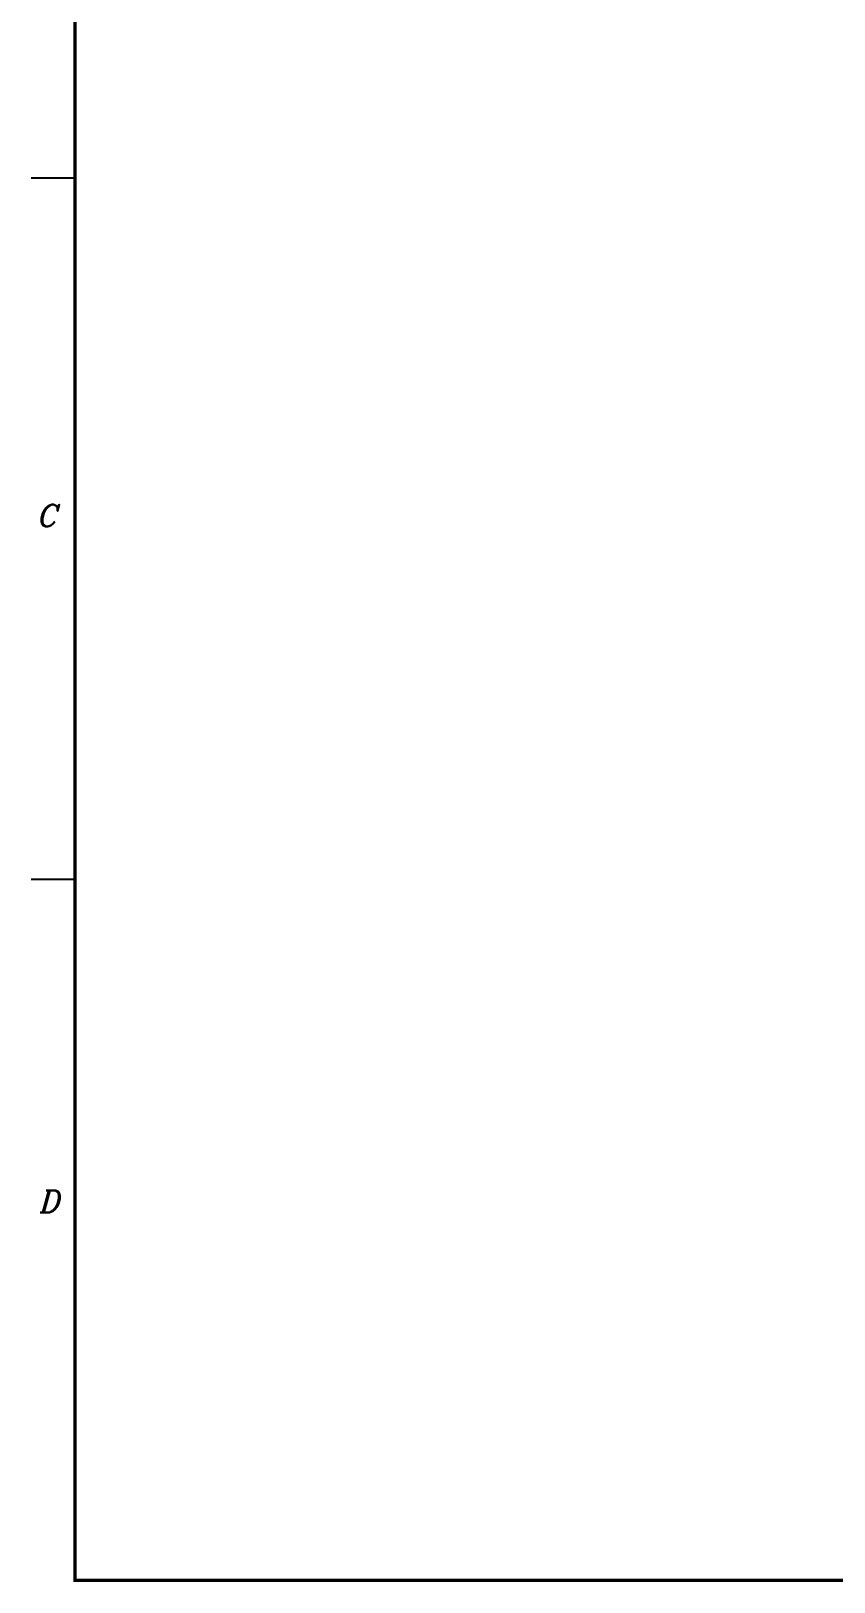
# Model space of a CAD drawing. Extents: x -1051 to 4465, y -5109 to -1481.
# Drawn here: x -1051 to -29, y -5109 to -3136 of the extents above; entities that cross this region are included whole.
import ezdxf

# ---------------------------------------------------------------- set-up
doc = ezdxf.new("R2010")
doc.units = 0
doc.header["$LTSCALE"] = 14
doc.header["$MEASUREMENT"] = 0
doc.layers.add('BORDER', color=7, linetype='CONTINUOUS')
doc.layers.add('SHEET', color=7, linetype='CONTINUOUS')
doc.styles.add('CH', font='ROMANC.shx', dxfattribs={"oblique": 15, "bigfont": 'chineset.shx'})

# ---------------------------------------------------------------- blocks, each defined once
blk = doc.blocks.new('NA3')
at = {"layer": 'SHEET'}
for p, q in [((-197, 0), (-193, 0)), ((-197, -63.75), (-193, -63.75)), ((-193, -127.5), (193, -127.5))]:
    blk.add_line(p, q, dxfattribs=at)
at = {"layer": 'SHEET', "const_width": 0.3}
blk.add_lwpolyline([(193, 127.5), (-193, 127.5), (-193, -127.5), (193, -127.5), (193, 127.5)], dxfattribs=at)
at = {"layer": 'SHEET', "style": 'CH', "oblique": 15}
for s, p in [('C', (-196.51, -31.72)), ('D', (-196.34, -94.05))]:
    blk.add_text(s, height=2, dxfattribs=at).set_placement(p)

msp = doc.modelspace()

# ---------------------------------------------------------------- block references
at = {"layer": 'BORDER', "color": 7, "linetype": 'Continuous', "xscale": 14, "yscale": 14, "zscale": 14}
msp.add_blockref('NA3', (1706.8, -3322.3), dxfattribs=at)

doc.saveas('drawing.dxf')
